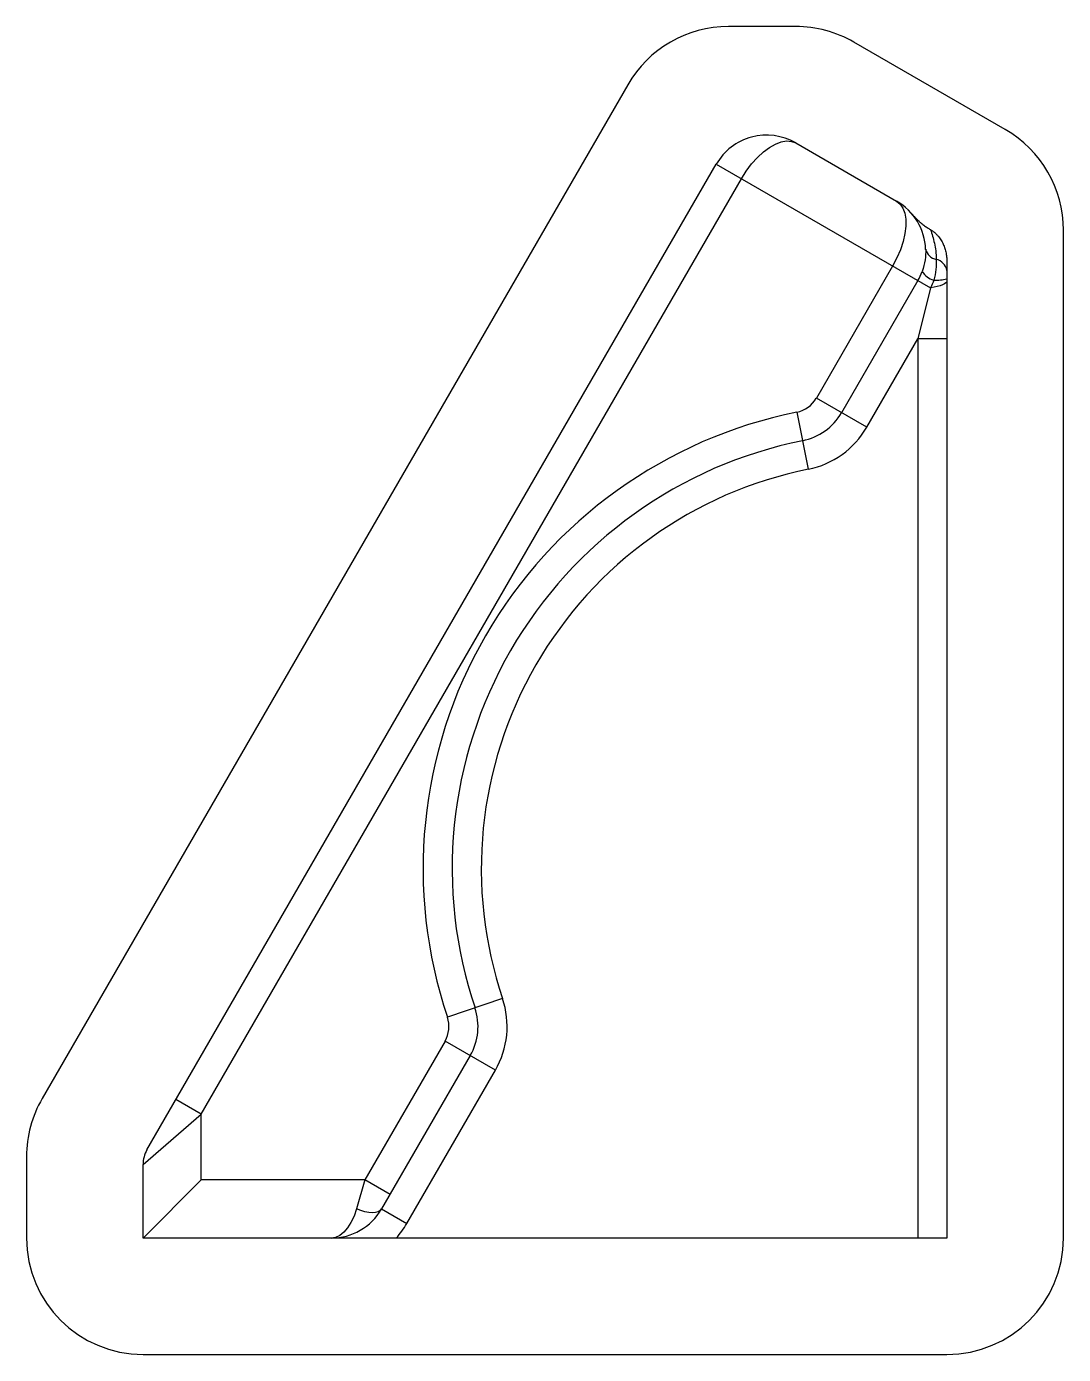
# Model space of a CAD drawing. Header units: millimetres. Extents: x -19 to 70, y -10 to 104.
import ezdxf

# ---------------------------------------------------------------- set-up
doc = ezdxf.new("R2010")
doc.units = ezdxf.units.MM

msp = doc.modelspace()

# ---------------------------------------------------------------- linework, layer by layer
at = {"color": 7, "linetype": 'Continuous', "lineweight": 25}
for p, q in [((47.01, 104.1), (41.24, 104.1)), ((65, 95.26), (52.01, 102.76)), ((32.58, 99.1), (-17.71, 12)), ((47.01, 94.1), (55.67, 89.1)), ((-8.72, 7.58), (40.18, 92.27)), ((40.18, 92.27), (58.58, 81.65)), ((-4.05, 10.66), (42.34, 91.02)), ((70, 0), (70, 86.6)), ((55.33, 83.52), (48.78, 72.17)), ((60, 83.77), (60, 0)), ((57.5, 82.27), (50.95, 70.92)), ((58.58, 81.65), (57.5, 77.27)), ((53.11, 69.67), (57.5, 77.27)), ((57.5, 77.27), (57.5, 0)), ((60, 77.27), (57.5, 77.27)), ((53.11, 69.67), (48.78, 72.17)), ((47.11, 70.97), (48.09, 66.07)), ((21.83, 20.58), (17.09, 18.98)), ((16.89, 16.93), (10, 5)), ((21.22, 14.43), (16.89, 16.93)), ((19.05, 15.68), (11.44, 2.5)), ((13.61, 1.25), (21.22, 14.43)), ((-4.05, 10.66), (-6.22, 11.91)), ((-9.05, 6.33), (-4.05, 10.66)), ((-4.05, 5), (-4.05, 10.66)), ((-19.05, 7), (-19.05, 0)), ((-9.05, 0), (-9.05, 6.33)), ((-9.05, 0), (-4.05, 5)), ((10, 5), (-4.05, 5)), ((10, 5), (9.28, 2.5)), ((12.17, 3.75), (10, 5)), ((11.44, 2.5), (13.61, 1.25)), ((60, 0), (-9.05, 0)), ((-9.05, -10), (60, -10))]:
    msp.add_line(p, q, dxfattribs=at)
at = {"color": 7, "linetype": 'Continuous', "lineweight": 25, "flags": 128}
for points in [[(42.34, 91.02), (42.76, 91.68), (43.22, 92.3), (43.72, 92.85), (44.23, 93.33), (44.75, 93.72), (45.26, 94.01), (45.75, 94.2), (46.22, 94.28), (46.64, 94.24), (47.01, 94.1)], [(55.67, 89.1), (55.98, 88.85), (56.22, 88.5), (56.38, 88.06), (56.47, 87.54), (56.47, 86.95), (56.39, 86.31), (56.23, 85.62), (56, 84.92), (55.7, 84.22), (55.33, 83.52)], [(60, 82.27), (59.98, 82.18), (59.9, 82.08), (59.78, 81.99), (59.62, 81.9), (59.41, 81.82), (59.16, 81.76), (58.89, 81.7), (58.58, 81.65)], [(9.28, 2.5), (9.07, 1.88), (8.81, 1.33), (8.52, 0.87), (8.2, 0.5), (7.85, 0.22), (7.49, 0.06), (7.11, 0)], [(11.44, 2.5), (11.32, 2.36), (11.15, 2.25), (10.92, 2.19), (10.65, 2.17), (10.34, 2.19), (10, 2.25), (9.65, 2.36), (9.28, 2.5)]]:
    msp.add_lwpolyline(points, dxfattribs=at)
at = {"color": 7, "linetype": 'Continuous', "lineweight": 25}
for centre, radius, start, end in [((41.24, 94.1), 10, 90, 150), ((47.01, 94.1), 10, 60, 90), ((44.51, 89.77), 5, 60, 150), ((60, 86.6), 10, 0, 60), ((53.17, 84.77), 5, 2.1252, 60), ((59.29, 85.24), 1.16, 193.8843, 259.593), ((58.8, 82.91), 1.22, 10.927, 76.8074), ((53.17, 84.77), 5, 330, 339.9782), ((59.26, 83.88), 1.61, 210.3646, 255.5582), ((59.04, 86.42), 4.11, 267.3974, 283.4518), ((46.61, 73.42), 2.5, 281.3789, 330), ((55, 31.75), 40, 101.3789, 198.6211), ((46.61, 73.42), 5, 281.3789, 330), ((46.61, 73.42), 7.5, 281.3789, 330), ((55, 31.75), 37.5, 101.3789, 198.6211), ((55, 31.75), 35, 101.3789, 198.6211), ((14.72, 18.18), 7.5, 330, 18.6211), ((14.72, 18.18), 5, 330, 18.6211), ((14.72, 18.18), 2.5, 330, 18.6211), ((-9.05, 7), 10, 150, 180), ((-6.55, 6.33), 2.5, 150, 180), ((7.11, 5), 5, 270, 330), ((7.11, 5), 7.5, 318.1897, 330), ((-9.05, 0), 10, 180, 270), ((60, 0), 10, 270, 0)]:
    msp.add_arc(centre, radius, start, end, dxfattribs=at)
for points, knots in [([(56.97, 88.02), (57.03, 87.95), (57.15, 87.82), (57.33, 87.63), (57.52, 87.44), (57.74, 87.24), (58, 87.04), (58.29, 86.83), (58.49, 86.71), (58.58, 86.65)], [0, 0, 0, 0, 0.12576, 0.250877, 0.375529, 0.499898, 0.673634, 0.840117, 1, 1, 1, 1]), ([(58.58, 86.65), (58.62, 86.62), (58.7, 86.58), (58.81, 86.5), (58.92, 86.41), (59.03, 86.32), (59.13, 86.22), (59.29, 86.05), (59.48, 85.78), (59.68, 85.42), (59.82, 85.03), (59.93, 84.63), (59.99, 84.21), (60, 83.92), (60, 83.77)], [0, 0, 0, 0, 0.040932, 0.081976, 0.123268, 0.164941, 0.207126, 0.249949, 0.373144, 0.500207, 0.618878, 0.740748, 0.867336, 1, 1, 1, 1]), ([(58.58, 86.65), (58.71, 86.29), (58.83, 85.91), (58.96, 85.27), (59, 85.05), (59.06, 84.59), (59.08, 84.35), (59.08, 84.1)], [0, 0, 0, 0, 0.5, 0.5, 0.75, 0.75, 1, 1, 1, 1]), ([(58.17, 84.96), (58.18, 84.67), (58.16, 84.37), (58.07, 83.73), (57.99, 83.4), (57.87, 83.06)], [0, 0, 0, 0, 0.5, 0.5, 1, 1, 1, 1]), ([(59.08, 84.1), (59.09, 83.81), (59.08, 83.52), (59.01, 82.92), (58.96, 82.61), (58.86, 82.31)], [0, 0, 0, 0, 0.5, 0.5, 1, 1, 1, 1])]:
    msp.add_open_spline(points, degree=3, knots=knots, dxfattribs=at)
msp.add_open_spline([(58.86, 82.31), (58.79, 82.08), (58.69, 81.86), (58.58, 81.65)], degree=3, dxfattribs=at)

doc.saveas('drawing.dxf')
